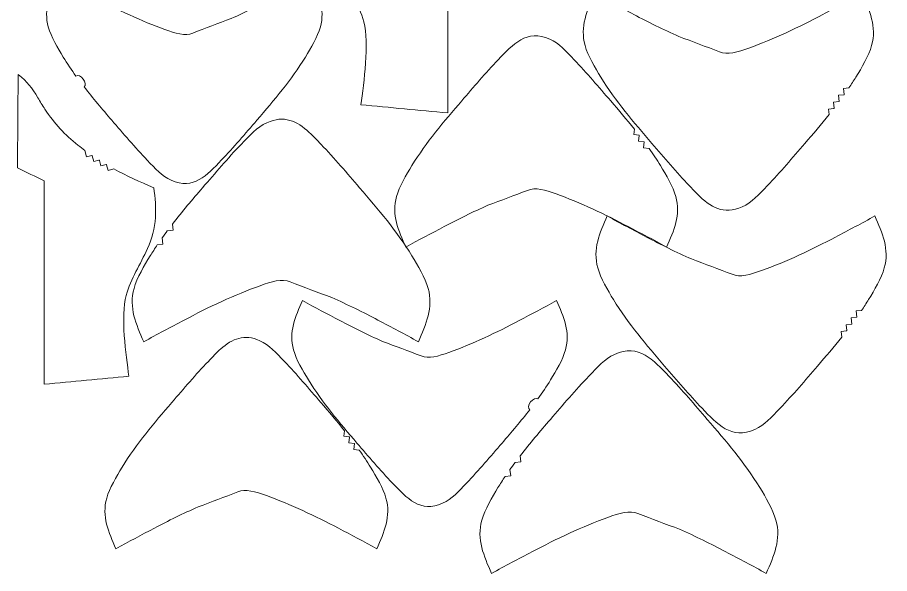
# Model space of a CAD drawing. Header units: millimetres. Extents: x -3106 to -1785, y -1973 to -915.
# Drawn here: x -3106 to -2458, y -1973 to -1560 of the extents above; entities that cross this region are included whole.
import ezdxf

# ---------------------------------------------------------------- set-up
doc = ezdxf.new("R2010")
doc.units = ezdxf.units.MM
doc.header["$MEASUREMENT"] = 0
doc.layers.add('Katman 1', color=7, linetype='Continuous')

msp = doc.modelspace()

# ---------------------------------------------------------------- linework, layer by layer
at = {"layer": 'Katman 1', "color": 250, "lineweight": 20}
for points, knots in [([(-2786.3762, -1630.5765), (-2807.8891, -1628.5487), (-2829.4015, -1626.5208), (-2850.9139, -1624.493), (-2848.6037, -1607.9252), (-2844.5848, -1578.9113), (-2848.791, -1562.8865), (-2852.2756, -1549.6124), (-2859.7028, -1539.2728), (-2865.0875, -1527.0358), (-2868.4024, -1519.5023), (-2870.6359, -1511.7805), (-2871.1213, -1503.3858), (-2871.5486, -1496.004), (-2870.9675, -1488.3936), (-2869.7786, -1480.6448), (-2857.2698, -1475.3429), (-2845.0486, -1469.7569), (-2833.4771, -1462.9912), (-2833.4771, -1462.9912), (-2829.6156, -1464.0689), (-2829.6156, -1464.0689), (-2829.6156, -1464.0689), (-2828.5028, -1459.9818), (-2828.5028, -1459.9818), (-2826.5008, -1458.728), (-2824.5204, -1457.4338), (-2822.5639, -1456.0938), (-2822.5639, -1456.0938), (-2818.6199, -1457.1945), (-2818.6199, -1457.1945), (-2818.6199, -1457.1945), (-2817.2948, -1452.328), (-2817.2948, -1452.328), (-2815.5448, -1451.0224), (-2813.8159, -1449.6752), (-2812.1103, -1448.2821), (-2802.1134, -1440.1162), (-2794.3092, -1432.0451), (-2786.9763, -1420.8876), (-2784.99, -1417.8648), (-2783.1461, -1414.9249), (-2781.5921, -1412.2454), (-2776.9209, -1404.1927), (-2773.6605, -1400.3542), (-2766.5444, -1394.279), (-2766.3566, -1418.0011), (-2766.1688, -1441.7233), (-2765.981, -1465.4454), (-2772.7691, -1468.7984), (-2779.5568, -1472.1514), (-2786.3445, -1475.5046), (-2786.3445, -1514.291), (-2786.3449, -1553.0774), (-2786.3449, -1591.8639), (-2786.3553, -1604.7682), (-2786.3658, -1617.6723), (-2786.3762, -1630.5765)], [0, 0, 0, 0, 0.05263158, 0.05263158, 0.05263158, 0.10526316, 0.10526316, 0.10526316, 0.15789474, 0.15789474, 0.15789474, 0.21052632, 0.21052632, 0.21052632, 0.26315789, 0.26315789, 0.26315789, 0.31578947, 0.31578947, 0.31578947, 0.36842105, 0.36842105, 0.36842105, 0.42105263, 0.42105263, 0.42105263, 0.47368421, 0.47368421, 0.47368421, 0.52631579, 0.52631579, 0.52631579, 0.57894737, 0.57894737, 0.57894737, 0.63157895, 0.63157895, 0.63157895, 0.68421053, 0.68421053, 0.68421053, 0.73684211, 0.73684211, 0.73684211, 0.78947368, 0.78947368, 0.78947368, 0.84210526, 0.84210526, 0.84210526, 0.89473684, 0.89473684, 0.89473684, 0.94736842, 0.94736842, 0.94736842, 1, 1, 1, 1]), ([(-2684.4927, -1580.3988), (-2688.3875, -1566.4586), (-2683.0017, -1554.533), (-2677.484, -1541.6845), (-2667.8836, -1547.3677), (-2658.0175, -1552.2174), (-2648.1996, -1557.4519), (-2637.7009, -1563.0495), (-2626.2444, -1568.7175), (-2614.8366, -1573.7346), (-2604.7758, -1577.5297), (-2594.715, -1581.3246), (-2584.6542, -1585.1197), (-2578.9582, -1587.7833), (-2570.9923, -1585.2296), (-2562.8802, -1582.3402), (-2544.9781, -1575.9632), (-2525.2294, -1566.6134), (-2508.0462, -1557.4519), (-2498.2283, -1552.2174), (-2488.3622, -1547.3677), (-2478.7618, -1541.6845), (-2473.2441, -1554.533), (-2467.8583, -1566.4586), (-2471.7531, -1580.3988), (-2473.8869, -1588.0363), (-2479.2226, -1597.053), (-2483.451, -1603.9332), (-2485.1161, -1606.6425), (-2486.8362, -1609.3024), (-2488.6027, -1611.9205), (-2488.6027, -1611.9205), (-2492.6357, -1612.3656), (-2492.6357, -1612.3656), (-2492.6357, -1612.3656), (-2492.0985, -1616.9669), (-2492.0985, -1616.9669), (-2492.0985, -1616.9669), (-2492.1244, -1617.0033), (-2492.1244, -1617.0033), (-2492.1244, -1617.0033), (-2496.3575, -1617.4704), (-2496.3575, -1617.4704), (-2496.3575, -1617.4704), (-2495.8195, -1622.0792), (-2495.8195, -1622.0792), (-2495.8195, -1622.0792), (-2495.8404, -1622.1073), (-2495.8404, -1622.1073), (-2495.8404, -1622.1073), (-2500.0793, -1622.5752), (-2500.0793, -1622.5752), (-2500.0793, -1622.5752), (-2499.5622, -1627.0055), (-2499.5622, -1627.0055), (-2499.5622, -1627.0055), (-2499.7374, -1627.2315), (-2499.7374, -1627.2315), (-2499.7374, -1627.2315), (-2503.8012, -1627.6799), (-2503.8012, -1627.6799), (-2503.8012, -1627.6799), (-2503.3225, -1631.7808), (-2503.3225, -1631.7808), (-2509.1802, -1639.1039), (-2515.2702, -1646.218), (-2521.3807, -1653.3138), (-2530.4445, -1663.8388), (-2539.5227, -1674.5754), (-2549.1797, -1684.653), (-2555.5542, -1691.305), (-2560.471, -1696.9988), (-2567.8458, -1700.3809), (-2581.5147, -1706.6491), (-2591.5874, -1700.4184), (-2601.0197, -1690.9484), (-2602.9698, -1688.9906), (-2604.9368, -1686.8752), (-2607.0662, -1684.653), (-2616.7231, -1674.5755), (-2625.8013, -1663.8388), (-2634.8651, -1653.3138), (-2648.3715, -1637.6294), (-2661.7794, -1621.8566), (-2672.7948, -1603.9332), (-2677.0232, -1597.053), (-2682.3589, -1588.0363), (-2684.4927, -1580.3988)], [0, 0, 0, 0, 0.03448276, 0.03448276, 0.03448276, 0.06896552, 0.06896552, 0.06896552, 0.10344828, 0.10344828, 0.10344828, 0.13793103, 0.13793103, 0.13793103, 0.17241379, 0.17241379, 0.17241379, 0.20689655, 0.20689655, 0.20689655, 0.24137931, 0.24137931, 0.24137931, 0.27586207, 0.27586207, 0.27586207, 0.31034483, 0.31034483, 0.31034483, 0.34482759, 0.34482759, 0.34482759, 0.37931034, 0.37931034, 0.37931034, 0.4137931, 0.4137931, 0.4137931, 0.44827586, 0.44827586, 0.44827586, 0.48275862, 0.48275862, 0.48275862, 0.51724138, 0.51724138, 0.51724138, 0.55172414, 0.55172414, 0.55172414, 0.5862069, 0.5862069, 0.5862069, 0.62068966, 0.62068966, 0.62068966, 0.65517241, 0.65517241, 0.65517241, 0.68965517, 0.68965517, 0.68965517, 0.72413793, 0.72413793, 0.72413793, 0.75862069, 0.75862069, 0.75862069, 0.79310345, 0.79310345, 0.79310345, 0.82758621, 0.82758621, 0.82758621, 0.86206897, 0.86206897, 0.86206897, 0.89655172, 0.89655172, 0.89655172, 0.93103448, 0.93103448, 0.93103448, 0.96551724, 0.96551724, 0.96551724, 1, 1, 1, 1]), ([(-2824.4475, -1692.6729), (-2828.2436, -1706.2598), (-2822.9943, -1717.8832), (-2817.6164, -1730.4061), (-2808.2593, -1724.8669), (-2798.6432, -1720.1401), (-2789.0741, -1715.0383), (-2778.8414, -1709.5825), (-2767.6753, -1704.0582), (-2756.5565, -1699.1682), (-2746.7507, -1695.4693), (-2736.9448, -1691.7705), (-2727.139, -1688.0716), (-2721.5873, -1685.4755), (-2713.8233, -1687.9645), (-2705.9168, -1690.7807), (-2688.4683, -1696.9961), (-2669.2201, -1706.1089), (-2652.4723, -1715.0383), (-2642.9032, -1720.1401), (-2633.2871, -1724.8669), (-2623.93, -1730.4061), (-2618.5521, -1717.8832), (-2613.3028, -1706.2598), (-2617.0989, -1692.6729), (-2619.1786, -1685.2289), (-2624.3791, -1676.4407), (-2628.5004, -1669.7349), (-2631.1841, -1665.3681), (-2634.0136, -1661.1323), (-2636.9539, -1656.996), (-2636.9539, -1656.996), (-2641.0798, -1656.5407), (-2641.0798, -1656.5407), (-2641.0798, -1656.5407), (-2640.5554, -1652.049), (-2640.5554, -1652.049), (-2640.5554, -1652.049), (-2640.576, -1652.0213), (-2640.576, -1652.0213), (-2640.576, -1652.0213), (-2644.7073, -1651.5653), (-2644.7073, -1651.5653), (-2644.7073, -1651.5653), (-2644.2033, -1647.2475), (-2644.2033, -1647.2475), (-2644.2033, -1647.2475), (-2644.3743, -1647.027), (-2644.3743, -1647.027), (-2644.3743, -1647.027), (-2648.3349, -1646.5899), (-2648.3349, -1646.5899), (-2648.3349, -1646.5899), (-2647.8683, -1642.5932), (-2647.8683, -1642.5932), (-2653.5775, -1635.4557), (-2659.5133, -1628.5217), (-2665.4689, -1621.6056), (-2674.303, -1611.3473), (-2683.1512, -1600.8828), (-2692.5634, -1591.0606), (-2698.7764, -1584.5772), (-2703.5686, -1579.0276), (-2710.7565, -1575.7312), (-2727.6709, -1567.9748), (-2738.1597, -1579.7662), (-2748.983, -1591.0606), (-2758.3952, -1600.8828), (-2767.2434, -1611.3473), (-2776.0775, -1621.6056), (-2789.2416, -1636.8926), (-2802.3098, -1652.2657), (-2813.046, -1669.7349), (-2817.1673, -1676.4407), (-2822.3678, -1685.2289), (-2824.4475, -1692.6729)], [0, 0, 0, 0, 0.04, 0.04, 0.04, 0.08, 0.08, 0.08, 0.12, 0.12, 0.12, 0.16, 0.16, 0.16, 0.2, 0.2, 0.2, 0.24, 0.24, 0.24, 0.28, 0.28, 0.28, 0.32, 0.32, 0.32, 0.36, 0.36, 0.36, 0.4, 0.4, 0.4, 0.44, 0.44, 0.44, 0.48, 0.48, 0.48, 0.52, 0.52, 0.52, 0.56, 0.56, 0.56, 0.6, 0.6, 0.6, 0.64, 0.64, 0.64, 0.68, 0.68, 0.68, 0.72, 0.72, 0.72, 0.76, 0.76, 0.76, 0.8, 0.8, 0.8, 0.84, 0.84, 0.84, 0.88, 0.88, 0.88, 0.92, 0.92, 0.92, 0.96, 0.96, 0.96, 1, 1, 1, 1]), ([(-3085.996, -1832.1802), (-3065.0351, -1830.2044), (-3044.0742, -1828.2284), (-3023.1134, -1826.2526), (-3025.3642, -1810.1097), (-3029.2802, -1781.8397), (-3025.1817, -1766.2258), (-3021.7864, -1753.292), (-3014.5498, -1743.2175), (-3009.3033, -1731.2944), (-3006.0732, -1723.954), (-3003.897, -1716.4302), (-3003.4239, -1708.2507), (-3003.0079, -1701.0583), (-3003.5737, -1693.643), (-3004.7322, -1686.0928), (-3014.8667, -1681.7973), (-3024.8074, -1677.3105), (-3034.3516, -1672.1309), (-3034.3516, -1672.1309), (-3038.5089, -1673.291), (-3038.5089, -1673.291), (-3038.5089, -1673.291), (-3039.6318, -1669.1671), (-3039.6318, -1669.1671), (-3039.7892, -1669.0757), (-3039.9464, -1668.9839), (-3040.1035, -1668.8921), (-3040.1035, -1668.8921), (-3043.8656, -1669.942), (-3043.8656, -1669.942), (-3043.8656, -1669.942), (-3044.9497, -1665.9605), (-3044.9497, -1665.9605), (-3045.1554, -1665.8317), (-3045.3608, -1665.7023), (-3045.5661, -1665.5726), (-3045.5661, -1665.5726), (-3049.2223, -1666.5929), (-3049.2223, -1666.5929), (-3049.2223, -1666.5929), (-3050.3553, -1662.4321), (-3050.3553, -1662.4321), (-3050.3553, -1662.4321), (-3050.7369, -1662.1716), (-3050.7369, -1662.1716), (-3050.7369, -1662.1716), (-3054.579, -1663.2438), (-3054.579, -1663.2438), (-3054.579, -1663.2438), (-3055.8698, -1658.5035), (-3055.8698, -1658.5035), (-3057.5753, -1657.231), (-3059.2598, -1655.9177), (-3060.9221, -1654.56), (-3070.6626, -1646.6034), (-3078.2664, -1638.7394), (-3085.4114, -1627.8679), (-3087.347, -1624.9226), (-3089.1433, -1622.0581), (-3090.6577, -1619.4473), (-3095.2092, -1611.601), (-3098.386, -1607.861), (-3105.3197, -1601.9416), (-3105.5025, -1625.0554), (-3105.6853, -1648.1693), (-3105.8683, -1671.2831), (-3099.2545, -1674.5502), (-3092.6408, -1677.8172), (-3086.027, -1681.0844), (-3086.027, -1718.8763), (-3086.0269, -1756.6682), (-3086.0269, -1794.4602), (-3086.0165, -1807.0336), (-3086.0062, -1819.6068), (-3085.996, -1832.1802)], [0, 0, 0, 0, 0.04, 0.04, 0.04, 0.08, 0.08, 0.08, 0.12, 0.12, 0.12, 0.16, 0.16, 0.16, 0.2, 0.2, 0.2, 0.24, 0.24, 0.24, 0.28, 0.28, 0.28, 0.32, 0.32, 0.32, 0.36, 0.36, 0.36, 0.4, 0.4, 0.4, 0.44, 0.44, 0.44, 0.48, 0.48, 0.48, 0.52, 0.52, 0.52, 0.56, 0.56, 0.56, 0.6, 0.6, 0.6, 0.64, 0.64, 0.64, 0.68, 0.68, 0.68, 0.72, 0.72, 0.72, 0.76, 0.76, 0.76, 0.8, 0.8, 0.8, 0.84, 0.84, 0.84, 0.88, 0.88, 0.88, 0.92, 0.92, 0.92, 0.96, 0.96, 0.96, 1, 1, 1, 1]), ([(-2800.9822, -1760.9388), (-2796.985, -1775.2458), (-2802.5126, -1787.4853), (-2808.1753, -1800.6719), (-2818.0284, -1794.8391), (-2828.1541, -1789.8618), (-2838.2304, -1784.4896), (-2849.0057, -1778.7446), (-2860.7634, -1772.9276), (-2872.4717, -1767.7784), (-2882.797, -1763.8834), (-2893.1227, -1759.9886), (-2903.448, -1756.0937), (-2909.294, -1753.36), (-2917.4697, -1755.9809), (-2925.7951, -1758.9464), (-2944.1686, -1765.4912), (-2964.4367, -1775.0869), (-2982.0722, -1784.4896), (-2992.1485, -1789.8618), (-3002.2742, -1794.8391), (-3012.1273, -1800.6719), (-3017.79, -1787.4853), (-3023.3176, -1775.2458), (-3019.3205, -1760.9388), (-3017.1305, -1753.1003), (-3011.6542, -1743.8463), (-3007.3146, -1736.7851), (-3005.6057, -1734.0045), (-3003.8404, -1731.2746), (-3002.0274, -1728.5875), (-3002.0274, -1728.5875), (-2997.8884, -1728.1307), (-2997.8884, -1728.1307), (-2997.8884, -1728.1307), (-2998.4396, -1723.4084), (-2998.4396, -1723.4084), (-2997.1781, -1721.6331), (-2995.8971, -1719.8754), (-2994.5993, -1718.1327), (-2994.5993, -1718.1327), (-2990.2488, -1717.6525), (-2990.2488, -1717.6525), (-2990.2488, -1717.6525), (-2990.7796, -1713.1054), (-2990.7796, -1713.1054), (-2983.6073, -1703.8429), (-2976.0123, -1694.9602), (-2968.3867, -1686.105), (-2959.0843, -1675.303), (-2949.7673, -1664.2839), (-2939.8562, -1653.9411), (-2933.3139, -1647.1141), (-2928.2676, -1641.2703), (-2920.6989, -1637.7992), (-2908.1271, -1632.0342), (-2898.3636, -1636.5388), (-2889.2059, -1645.0097), (-2886.3362, -1647.664), (-2883.5608, -1650.6912), (-2880.4464, -1653.9411), (-2870.5353, -1664.2838), (-2861.2184, -1675.303), (-2851.9159, -1686.105), (-2838.0539, -1702.2022), (-2824.2931, -1718.3901), (-2812.988, -1736.7851), (-2808.6484, -1743.8463), (-2803.1721, -1753.1003), (-2800.9822, -1760.9388)], [0, 0, 0, 0, 0.04347826, 0.04347826, 0.04347826, 0.08695652, 0.08695652, 0.08695652, 0.13043478, 0.13043478, 0.13043478, 0.17391304, 0.17391304, 0.17391304, 0.2173913, 0.2173913, 0.2173913, 0.26086957, 0.26086957, 0.26086957, 0.30434783, 0.30434783, 0.30434783, 0.34782609, 0.34782609, 0.34782609, 0.39130435, 0.39130435, 0.39130435, 0.43478261, 0.43478261, 0.43478261, 0.47826087, 0.47826087, 0.47826087, 0.52173913, 0.52173913, 0.52173913, 0.56521739, 0.56521739, 0.56521739, 0.60869565, 0.60869565, 0.60869565, 0.65217391, 0.65217391, 0.65217391, 0.69565217, 0.69565217, 0.69565217, 0.73913043, 0.73913043, 0.73913043, 0.7826087, 0.7826087, 0.7826087, 0.82608696, 0.82608696, 0.82608696, 0.86956522, 0.86956522, 0.86956522, 0.91304348, 0.91304348, 0.91304348, 0.95652174, 0.95652174, 0.95652174, 1, 1, 1, 1]), ([(-2675.0794, -1745.722), (-2678.9742, -1731.7818), (-2673.5884, -1719.8562), (-2668.0707, -1707.0077), (-2658.4703, -1712.6909), (-2648.6042, -1717.5406), (-2638.7863, -1722.7751), (-2628.2876, -1728.3727), (-2616.8311, -1734.0407), (-2605.4233, -1739.0578), (-2595.3625, -1742.8529), (-2585.3017, -1746.6478), (-2575.2409, -1750.4429), (-2569.5449, -1753.1065), (-2561.579, -1750.5528), (-2553.4669, -1747.6634), (-2535.5648, -1741.2864), (-2515.8161, -1731.9366), (-2498.6329, -1722.7751), (-2488.815, -1717.5406), (-2478.9489, -1712.6909), (-2469.3485, -1707.0077), (-2463.8308, -1719.8562), (-2458.445, -1731.7818), (-2462.3398, -1745.722), (-2464.4736, -1753.3595), (-2469.8093, -1762.3762), (-2474.0377, -1769.2564), (-2475.7028, -1771.9657), (-2477.4229, -1774.6256), (-2479.1894, -1777.2437), (-2479.1894, -1777.2437), (-2483.2224, -1777.6888), (-2483.2224, -1777.6888), (-2483.2224, -1777.6888), (-2482.6852, -1782.2901), (-2482.6852, -1782.2901), (-2482.6852, -1782.2901), (-2482.7111, -1782.3265), (-2482.7111, -1782.3265), (-2482.7111, -1782.3265), (-2486.9442, -1782.7936), (-2486.9442, -1782.7936), (-2486.9442, -1782.7936), (-2486.4062, -1787.4024), (-2486.4062, -1787.4024), (-2486.4062, -1787.4024), (-2486.4271, -1787.4305), (-2486.4271, -1787.4305), (-2486.4271, -1787.4305), (-2490.666, -1787.8984), (-2490.666, -1787.8984), (-2490.666, -1787.8984), (-2490.1489, -1792.3287), (-2490.1489, -1792.3287), (-2490.1489, -1792.3287), (-2490.3241, -1792.5547), (-2490.3241, -1792.5547), (-2490.3241, -1792.5547), (-2494.3879, -1793.0031), (-2494.3879, -1793.0031), (-2494.3879, -1793.0031), (-2493.9092, -1797.104), (-2493.9092, -1797.104), (-2499.7669, -1804.4271), (-2505.8569, -1811.5412), (-2511.9674, -1818.637), (-2521.0312, -1829.162), (-2530.1094, -1839.8986), (-2539.7664, -1849.9762), (-2546.1409, -1856.6282), (-2551.0577, -1862.322), (-2558.4325, -1865.7041), (-2575.7867, -1873.6623), (-2586.5481, -1861.5642), (-2597.6529, -1849.9762), (-2607.3098, -1839.8986), (-2616.388, -1829.162), (-2625.4518, -1818.637), (-2638.9582, -1802.9526), (-2652.3661, -1787.1798), (-2663.3815, -1769.2564), (-2667.6099, -1762.3762), (-2672.9456, -1753.3595), (-2675.0794, -1745.722)], [0, 0, 0, 0, 0.03571429, 0.03571429, 0.03571429, 0.07142857, 0.07142857, 0.07142857, 0.10714286, 0.10714286, 0.10714286, 0.14285714, 0.14285714, 0.14285714, 0.17857143, 0.17857143, 0.17857143, 0.21428571, 0.21428571, 0.21428571, 0.25, 0.25, 0.25, 0.28571429, 0.28571429, 0.28571429, 0.32142857, 0.32142857, 0.32142857, 0.35714286, 0.35714286, 0.35714286, 0.39285714, 0.39285714, 0.39285714, 0.42857143, 0.42857143, 0.42857143, 0.46428571, 0.46428571, 0.46428571, 0.5, 0.5, 0.5, 0.53571429, 0.53571429, 0.53571429, 0.57142857, 0.57142857, 0.57142857, 0.60714286, 0.60714286, 0.60714286, 0.64285714, 0.64285714, 0.64285714, 0.67857143, 0.67857143, 0.67857143, 0.71428571, 0.71428571, 0.71428571, 0.75, 0.75, 0.75, 0.78571429, 0.78571429, 0.78571429, 0.82142857, 0.82142857, 0.82142857, 0.85714286, 0.85714286, 0.85714286, 0.89285714, 0.89285714, 0.89285714, 0.92857143, 0.92857143, 0.92857143, 0.96428571, 0.96428571, 0.96428571, 1, 1, 1, 1]), ([(-3039.6166, -1916.7599), (-3043.4127, -1930.3468), (-3038.1634, -1941.9702), (-3032.7855, -1954.4931), (-3023.4284, -1948.9539), (-3013.8123, -1944.2271), (-3004.2432, -1939.1253), (-2994.0105, -1933.6695), (-2982.8444, -1928.1452), (-2971.7256, -1923.2552), (-2961.9198, -1919.5563), (-2952.1139, -1915.8575), (-2942.3081, -1912.1586), (-2936.7564, -1909.5625), (-2928.9924, -1912.0515), (-2921.0859, -1914.8677), (-2903.6374, -1921.0831), (-2884.3892, -1930.1959), (-2867.6414, -1939.1253), (-2858.0723, -1944.2271), (-2848.4562, -1948.9539), (-2839.0991, -1954.4931), (-2833.7212, -1941.9702), (-2828.4719, -1930.3468), (-2832.268, -1916.7599), (-2834.3477, -1909.3159), (-2839.5482, -1900.5277), (-2843.6695, -1893.8219), (-2846.3532, -1889.4551), (-2849.1827, -1885.2193), (-2852.123, -1881.083), (-2852.123, -1881.083), (-2856.2489, -1880.6277), (-2856.2489, -1880.6277), (-2856.2489, -1880.6277), (-2855.7245, -1876.136), (-2855.7245, -1876.136), (-2855.7245, -1876.136), (-2855.7451, -1876.1083), (-2855.7451, -1876.1083), (-2855.7451, -1876.1083), (-2859.8764, -1875.6523), (-2859.8764, -1875.6523), (-2859.8764, -1875.6523), (-2859.3724, -1871.3345), (-2859.3724, -1871.3345), (-2859.3724, -1871.3345), (-2859.5434, -1871.114), (-2859.5434, -1871.114), (-2859.5434, -1871.114), (-2863.504, -1870.6769), (-2863.504, -1870.6769), (-2863.504, -1870.6769), (-2863.0374, -1866.6802), (-2863.0374, -1866.6802), (-2868.7466, -1859.5427), (-2874.6824, -1852.6087), (-2880.638, -1845.6926), (-2889.4721, -1835.4343), (-2898.3203, -1824.9698), (-2907.7325, -1815.1476), (-2913.9455, -1808.6642), (-2918.7377, -1803.1146), (-2925.9256, -1799.8182), (-2937.4129, -1794.5505), (-2946.4322, -1798.2872), (-2954.9748, -1805.8865), (-2958.0109, -1808.5874), (-2960.8852, -1811.7384), (-2964.1521, -1815.1476), (-2973.5643, -1824.9697), (-2982.4125, -1835.4343), (-2991.2466, -1845.6926), (-3004.4107, -1860.9796), (-3017.4789, -1876.3527), (-3028.2151, -1893.8219), (-3032.3364, -1900.5277), (-3037.5369, -1909.3159), (-3039.6166, -1916.7599)], [0, 0, 0, 0, 0.03846154, 0.03846154, 0.03846154, 0.07692308, 0.07692308, 0.07692308, 0.11538462, 0.11538462, 0.11538462, 0.15384615, 0.15384615, 0.15384615, 0.19230769, 0.19230769, 0.19230769, 0.23076923, 0.23076923, 0.23076923, 0.26923077, 0.26923077, 0.26923077, 0.30769231, 0.30769231, 0.30769231, 0.34615385, 0.34615385, 0.34615385, 0.38461538, 0.38461538, 0.38461538, 0.42307692, 0.42307692, 0.42307692, 0.46153846, 0.46153846, 0.46153846, 0.5, 0.5, 0.5, 0.53846154, 0.53846154, 0.53846154, 0.57692308, 0.57692308, 0.57692308, 0.61538462, 0.61538462, 0.61538462, 0.65384615, 0.65384615, 0.65384615, 0.69230769, 0.69230769, 0.69230769, 0.73076923, 0.73076923, 0.73076923, 0.76923077, 0.76923077, 0.76923077, 0.80769231, 0.80769231, 0.80769231, 0.84615385, 0.84615385, 0.84615385, 0.88461538, 0.88461538, 0.88461538, 0.92307692, 0.92307692, 0.92307692, 0.96153846, 0.96153846, 0.96153846, 1, 1, 1, 1]), ([(-2542.7978, -1933.0659), (-2538.8006, -1947.3729), (-2544.3282, -1959.6124), (-2549.9909, -1972.799), (-2559.844, -1966.9662), (-2569.9697, -1961.9889), (-2580.046, -1956.6167), (-2590.8213, -1950.8717), (-2602.579, -1945.0547), (-2614.2873, -1939.9055), (-2624.6126, -1936.0105), (-2634.9383, -1932.1157), (-2645.2636, -1928.2208), (-2651.1096, -1925.4871), (-2659.2853, -1928.108), (-2667.6107, -1931.0735), (-2685.9842, -1937.6183), (-2706.2523, -1947.214), (-2723.8878, -1956.6167), (-2733.9641, -1961.9889), (-2744.0898, -1966.9662), (-2753.9429, -1972.799), (-2759.6056, -1959.6124), (-2765.1332, -1947.3729), (-2761.1361, -1933.0659), (-2758.9461, -1925.2274), (-2753.4698, -1915.9734), (-2749.1302, -1908.9122), (-2747.4213, -1906.1316), (-2745.656, -1903.4017), (-2743.843, -1900.7146), (-2743.843, -1900.7146), (-2739.704, -1900.2578), (-2739.704, -1900.2578), (-2739.704, -1900.2578), (-2740.2552, -1895.5355), (-2740.2552, -1895.5355), (-2738.9937, -1893.7602), (-2737.7127, -1892.0025), (-2736.4149, -1890.2598), (-2736.4149, -1890.2598), (-2732.0644, -1889.7796), (-2732.0644, -1889.7796), (-2732.0644, -1889.7796), (-2732.5952, -1885.2325), (-2732.5952, -1885.2325), (-2725.4229, -1875.97), (-2717.8279, -1867.0873), (-2710.2023, -1858.2321), (-2700.8999, -1847.4301), (-2691.5829, -1836.411), (-2681.6718, -1826.0682), (-2675.1295, -1819.2412), (-2670.0832, -1813.3974), (-2662.5145, -1809.9263), (-2644.7034, -1801.7587), (-2633.6591, -1814.1753), (-2622.262, -1826.0682), (-2612.3509, -1836.411), (-2603.034, -1847.4301), (-2593.7315, -1858.2321), (-2579.8695, -1874.3293), (-2566.1087, -1890.5172), (-2554.8036, -1908.9122), (-2550.464, -1915.9734), (-2544.9877, -1925.2274), (-2542.7978, -1933.0659)], [0, 0, 0, 0, 0.04545455, 0.04545455, 0.04545455, 0.09090909, 0.09090909, 0.09090909, 0.13636364, 0.13636364, 0.13636364, 0.18181818, 0.18181818, 0.18181818, 0.22727273, 0.22727273, 0.22727273, 0.27272727, 0.27272727, 0.27272727, 0.31818182, 0.31818182, 0.31818182, 0.36363636, 0.36363636, 0.36363636, 0.40909091, 0.40909091, 0.40909091, 0.45454545, 0.45454545, 0.45454545, 0.5, 0.5, 0.5, 0.54545455, 0.54545455, 0.54545455, 0.59090909, 0.59090909, 0.59090909, 0.63636364, 0.63636364, 0.63636364, 0.68181818, 0.68181818, 0.68181818, 0.72727273, 0.72727273, 0.72727273, 0.77272727, 0.77272727, 0.77272727, 0.81818182, 0.81818182, 0.81818182, 0.86363636, 0.86363636, 0.86363636, 0.90909091, 0.90909091, 0.90909091, 0.95454545, 0.95454545, 0.95454545, 1, 1, 1, 1])]:
    msp.add_open_spline(points, degree=3, knots=knots, dxfattribs=at)
at = {"layer": 'Katman 1', "color": 114, "lineweight": 20}
for points in [[(-2881.0057, -1566.718), (-2877.3083, -1553.4844), (-2882.4211, -1542.1632), (-2887.6592, -1529.9659), (-2896.773, -1535.3611), (-2906.1391, -1539.965), (-2915.4594, -1544.9341), (-2925.4261, -1550.2481), (-2936.3018, -1555.6287), (-2947.1316, -1560.3916), (-2956.6824, -1563.9943), (-2966.2334, -1567.597), (-2975.7842, -1571.1997), (-2981.1916, -1573.7283), (-2988.7537, -1571.304), (-2996.4546, -1568.561), (-3013.4495, -1562.5072), (-3032.1972, -1553.6314), (-3048.5096, -1544.9341), (-3057.8299, -1539.965), (-3067.196, -1535.3611), (-3076.3098, -1529.9659), (-3081.5479, -1542.1632), (-3086.6607, -1553.4844), (-3082.9633, -1566.718), (-3080.9377, -1573.9685), (-3075.8724, -1582.5282), (-3071.8582, -1589.0596), (-3068.8749, -1593.9138), (-3065.7065, -1598.6016), (-3062.4041, -1603.1689), (-3061.0814, -1602.1771), (-3058.6648, -1603.1656), (-3057.0062, -1605.3768), (-3055.3475, -1607.5881), (-3055.075, -1610.185), (-3056.3977, -1611.1771), (-3049.8123, -1619.6674), (-3042.8455, -1627.815), (-3035.8509, -1635.9376), (-3027.2465, -1645.9292), (-3018.6283, -1656.1216), (-3009.4609, -1665.6884), (-3003.4094, -1672.0032), (-2998.7418, -1677.4086), (-2991.7408, -1680.6193), (-2975.2662, -1688.174), (-2965.05, -1676.6892), (-2954.5082, -1665.6884), (-2945.3407, -1656.1216), (-2936.7225, -1645.9292), (-2928.1181, -1635.9376), (-2915.2963, -1621.048), (-2902.5678, -1606.0746), (-2892.1108, -1589.0596), (-2888.0966, -1582.5282), (-2883.0313, -1573.9685), (-2881.0057, -1566.718)], [(-2900.9464, -1806.6147), (-2904.6438, -1793.3811), (-2899.531, -1782.0599), (-2894.2929, -1769.8626), (-2885.1791, -1775.2578), (-2875.813, -1779.8617), (-2866.4927, -1784.8308), (-2856.526, -1790.1448), (-2845.6503, -1795.5254), (-2834.8205, -1800.2883), (-2825.2697, -1803.891), (-2815.7187, -1807.4937), (-2806.1679, -1811.0964), (-2800.7605, -1813.625), (-2793.1984, -1811.2007), (-2785.4975, -1808.4577), (-2768.5026, -1802.4039), (-2749.7549, -1793.5281), (-2733.4425, -1784.8308), (-2724.1222, -1779.8617), (-2714.7561, -1775.2578), (-2705.6423, -1769.8626), (-2700.4042, -1782.0599), (-2695.2914, -1793.3811), (-2698.9888, -1806.6147), (-2701.0144, -1813.8652), (-2706.0797, -1822.4249), (-2710.0939, -1828.9563), (-2713.0772, -1833.8105), (-2716.2456, -1838.4983), (-2719.548, -1843.0656), (-2720.8707, -1842.0738), (-2723.2873, -1843.0623), (-2724.9459, -1845.2735), (-2726.6046, -1847.4848), (-2726.8771, -1850.0817), (-2725.5544, -1851.0738), (-2732.1398, -1859.5641), (-2739.1066, -1867.7117), (-2746.1012, -1875.8343), (-2754.7056, -1885.8259), (-2763.3238, -1896.0183), (-2772.4912, -1905.5851), (-2778.5427, -1911.8999), (-2783.2103, -1917.3053), (-2790.2113, -1920.516), (-2806.6859, -1928.0707), (-2816.9021, -1916.5859), (-2827.4439, -1905.5851), (-2836.6114, -1896.0183), (-2845.2296, -1885.8259), (-2853.834, -1875.8343), (-2866.6558, -1860.9447), (-2879.3843, -1845.9713), (-2889.8413, -1828.9563), (-2893.8555, -1822.4249), (-2898.9208, -1813.8652), (-2900.9464, -1806.6147)]]:
    msp.add_open_spline(points, degree=3, knots=[0, 0, 0, 0, 0.05263158, 0.05263158, 0.05263158, 0.10526316, 0.10526316, 0.10526316, 0.15789474, 0.15789474, 0.15789474, 0.21052632, 0.21052632, 0.21052632, 0.26315789, 0.26315789, 0.26315789, 0.31578947, 0.31578947, 0.31578947, 0.36842105, 0.36842105, 0.36842105, 0.42105263, 0.42105263, 0.42105263, 0.47368421, 0.47368421, 0.47368421, 0.52631579, 0.52631579, 0.52631579, 0.57894737, 0.57894737, 0.57894737, 0.63157895, 0.63157895, 0.63157895, 0.68421053, 0.68421053, 0.68421053, 0.73684211, 0.73684211, 0.73684211, 0.78947368, 0.78947368, 0.78947368, 0.84210526, 0.84210526, 0.84210526, 0.89473684, 0.89473684, 0.89473684, 0.94736842, 0.94736842, 0.94736842, 1, 1, 1, 1], dxfattribs=at)

doc.saveas('drawing.dxf')
